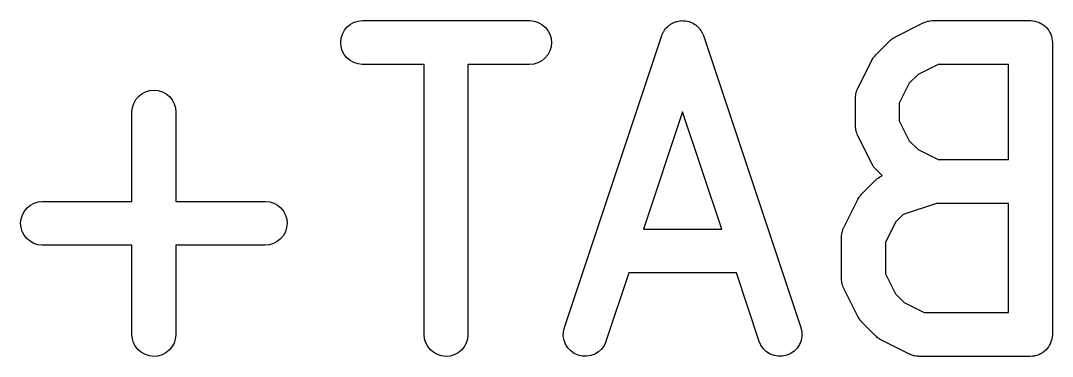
# Model space of a CAD drawing. Extents: x 87.6 to 150, y -94.2 to -68.3.
# Drawn here: x 87.734 to 91.266, y -79.827 to -78.677 of the extents above; entities that cross this region are included whole.
import ezdxf

# ---------------------------------------------------------------- set-up
doc = ezdxf.new("R2010")
doc.units = 0
doc.layers.add('BLACK', color=7, linetype='CONTINUOUS')

msp = doc.modelspace()

# ---------------------------------------------------------------- linework, layer by layer
at = {"layer": 'BLACK', "linetype": 'CONTINUOUS'}
for p, q in [((88.8426, -78.7104), (88.8519, -78.6992)), ((88.8519, -78.6992), (88.8633, -78.6899)), ((88.8633, -78.6899), (88.8762, -78.683)), ((88.8762, -78.683), (88.8902, -78.6788)), ((88.8902, -78.6788), (88.9048, -78.6774)), ((88.9048, -78.6774), (89.4762, -78.6774)), ((89.4762, -78.6774), (89.4772, -78.6774)), ((89.4772, -78.6774), (89.4918, -78.679)), ((89.4918, -78.679), (89.5057, -78.6834)), ((89.5057, -78.6834), (89.5186, -78.6905)), ((89.5186, -78.6905), (89.5298, -78.6999)), ((89.5298, -78.6999), (89.5389, -78.7113)), ((89.9384, -78.7102), (89.9412, -78.7058)), ((89.9412, -78.7058), (89.9427, -78.7043)), ((89.9427, -78.7043), (89.9439, -78.7026)), ((89.9439, -78.7026), (89.9478, -78.699)), ((89.9478, -78.699), (89.9514, -78.6953)), ((89.9514, -78.6953), (89.9531, -78.6941)), ((89.9531, -78.6941), (89.9547, -78.6926)), ((89.9547, -78.6926), (89.9591, -78.6899)), ((89.9591, -78.6899), (89.9634, -78.6869)), ((89.9634, -78.6869), (89.9653, -78.6861)), ((89.9653, -78.6861), (89.9672, -78.685)), ((89.9672, -78.685), (89.972, -78.6831)), ((89.972, -78.6831), (89.9768, -78.6811)), ((89.9768, -78.6811), (89.9789, -78.6806)), ((89.9789, -78.6806), (89.9809, -78.6799)), ((89.9809, -78.6799), (89.986, -78.679)), ((89.986, -78.679), (89.9911, -78.6779)), ((89.9911, -78.6779), (89.9932, -78.6779)), ((89.9932, -78.6779), (89.9953, -78.6775)), ((89.9953, -78.6775), (90.0005, -78.6777)), ((90.0005, -78.6777), (90.0057, -78.6776)), ((90.0057, -78.6776), (90.0078, -78.678)), ((90.0078, -78.678), (90.01, -78.678)), ((90.01, -78.678), (90.015, -78.6792)), ((90.015, -78.6792), (90.0201, -78.6801)), ((90.0201, -78.6801), (90.0221, -78.6809)), ((90.0221, -78.6809), (90.0242, -78.6814)), ((90.0242, -78.6814), (90.0289, -78.6835)), ((90.0289, -78.6835), (90.0338, -78.6854)), ((90.0338, -78.6854), (90.0356, -78.6866)), ((90.0356, -78.6866), (90.0375, -78.6875)), ((90.0375, -78.6875), (90.0418, -78.6905)), ((90.0418, -78.6905), (90.0461, -78.6933)), ((90.0461, -78.6933), (90.0477, -78.6947)), ((90.0477, -78.6947), (90.0494, -78.696)), ((90.0494, -78.696), (90.053, -78.6998)), ((90.053, -78.6998), (90.0567, -78.7033)), ((90.0567, -78.7033), (90.058, -78.7051)), ((90.058, -78.7051), (90.0594, -78.7067)), ((90.7284, -78.7329), (90.8236, -78.6853)), ((90.8236, -78.6853), (90.8245, -78.6848)), ((90.8245, -78.6848), (90.8266, -78.6841)), ((90.8266, -78.6841), (90.8286, -78.683)), ((90.8286, -78.683), (90.8335, -78.6816)), ((90.8335, -78.6816), (90.8383, -78.6798)), ((90.8383, -78.6798), (90.8405, -78.6794)), ((90.8405, -78.6794), (90.8426, -78.6788)), ((90.8426, -78.6788), (90.8477, -78.6783)), ((90.8477, -78.6783), (90.8527, -78.6775)), ((90.8527, -78.6775), (90.8549, -78.6776)), ((90.8549, -78.6776), (90.8571, -78.6774)), ((90.8571, -78.6774), (91.1905, -78.6774)), ((91.1905, -78.6774), (91.191, -78.6774)), ((91.191, -78.6774), (91.191, -78.6774)), ((91.191, -78.6774), (91.191, -78.6774)), ((91.191, -78.6774), (91.1915, -78.6774)), ((91.1915, -78.6774), (91.1986, -78.6782)), ((91.1986, -78.6782), (91.2056, -78.6789)), ((91.2056, -78.6789), (91.2058, -78.679)), ((91.2058, -78.679), (91.2061, -78.679)), ((91.2061, -78.679), (91.2128, -78.6811)), ((91.2128, -78.6811), (91.2195, -78.6832)), ((91.2195, -78.6832), (91.2198, -78.6834)), ((91.2198, -78.6834), (91.22, -78.6834)), ((91.22, -78.6834), (91.2262, -78.6869)), ((91.2262, -78.6869), (91.2324, -78.6902)), ((91.2324, -78.6902), (91.2326, -78.6904)), ((91.2326, -78.6904), (91.2328, -78.6905)), ((91.2328, -78.6905), (91.2383, -78.695)), ((91.2383, -78.695), (91.2437, -78.6995)), ((91.2437, -78.6995), (91.2439, -78.6997)), ((91.2439, -78.6997), (91.2441, -78.6999)), ((91.2441, -78.6999), (91.2485, -78.7054)), ((91.2485, -78.7054), (91.2529, -78.7109)), ((88.8298, -78.7519), (88.8313, -78.7373)), ((88.8313, -78.7373), (88.8356, -78.7233)), ((88.8356, -78.7233), (88.8426, -78.7104)), ((89.5389, -78.7113), (89.5457, -78.7243)), ((89.5457, -78.7243), (89.5499, -78.7383)), ((89.5499, -78.7383), (89.5512, -78.7529)), ((89.5955, -79.7287), (89.9288, -78.7287)), ((89.9288, -78.7287), (89.9292, -78.7277)), ((89.9292, -78.7277), (89.9314, -78.723)), ((89.9314, -78.723), (89.9333, -78.7181)), ((89.9333, -78.7181), (89.9344, -78.7163)), ((89.9344, -78.7163), (89.9353, -78.7144)), ((89.9353, -78.7144), (89.9384, -78.7102)), ((90.0594, -78.7067), (90.0622, -78.711)), ((90.0622, -78.711), (90.0652, -78.7153)), ((90.0652, -78.7153), (90.0661, -78.7173)), ((90.0661, -78.7173), (90.0672, -78.7191)), ((90.0672, -78.7191), (90.069, -78.7239)), ((90.069, -78.7239), (90.0712, -78.7287)), ((90.0712, -78.7287), (90.4045, -79.7287)), ((90.7129, -78.7436), (90.716, -78.7407)), ((90.716, -78.7407), (90.7186, -78.739)), ((90.7186, -78.739), (90.7211, -78.7371)), ((90.7211, -78.7371), (90.7248, -78.7352)), ((90.7248, -78.7352), (90.7284, -78.7329)), ((91.2529, -78.7109), (91.2531, -78.7111)), ((91.2531, -78.7111), (91.2532, -78.7113)), ((91.2532, -78.7113), (91.2565, -78.7176)), ((91.2565, -78.7176), (91.2598, -78.7238)), ((91.2598, -78.7238), (91.2599, -78.7241)), ((91.2599, -78.7241), (91.26, -78.7243)), ((91.26, -78.7243), (91.262, -78.7311)), ((91.262, -78.7311), (91.264, -78.7378)), ((91.264, -78.7378), (91.2641, -78.7381)), ((91.2641, -78.7381), (91.2641, -78.7383)), ((91.2641, -78.7383), (91.2648, -78.7454)), ((88.8311, -78.7664), (88.8298, -78.7519)), ((88.8352, -78.7805), (88.8311, -78.7664)), ((89.5497, -78.7675), (89.5453, -78.7814)), ((89.5512, -78.7529), (89.5497, -78.7675)), ((90.6613, -78.7946), (90.7089, -78.747)), ((90.7089, -78.747), (90.7096, -78.7462)), ((90.7096, -78.7462), (90.7129, -78.7436)), ((91.2648, -78.7454), (91.2655, -78.7524)), ((91.2655, -78.7524), (91.2655, -79.7524)), ((88.842, -78.7934), (88.8352, -78.7805)), ((88.8512, -78.8049), (88.842, -78.7934)), ((88.8624, -78.8143), (88.8512, -78.8049)), ((89.529, -78.8056), (89.5177, -78.8148)), ((89.5384, -78.7943), (89.529, -78.8056)), ((89.5453, -78.7814), (89.5384, -78.7943)), ((90.6477, -78.8131), (90.65, -78.8096)), ((90.65, -78.8096), (90.652, -78.8059)), ((90.652, -78.8059), (90.6539, -78.8035)), ((90.6539, -78.8035), (90.6556, -78.8009)), ((90.6556, -78.8009), (90.6586, -78.7978)), ((90.6586, -78.7978), (90.6613, -78.7946)), ((88.8752, -78.8213), (88.8624, -78.8143)), ((88.8892, -78.8257), (88.8752, -78.8213)), ((88.9037, -78.8274), (88.8892, -78.8257)), ((88.9048, -78.8274), (88.9037, -78.8274)), ((89.1155, -78.8274), (88.9048, -78.8274)), ((89.1155, -79.7524), (89.1155, -78.8274)), ((89.4762, -78.8274), (89.2655, -78.8274)), ((89.2655, -78.8274), (89.2655, -79.7524)), ((89.4908, -78.826), (89.4762, -78.8274)), ((89.5048, -78.8217), (89.4908, -78.826)), ((89.5177, -78.8148), (89.5048, -78.8217)), ((90.5996, -78.9093), (90.6472, -78.8141)), ((90.6472, -78.8141), (90.6477, -78.8131)), ((90.8748, -78.8274), (90.8063, -78.8616)), ((91.1155, -78.8274), (90.8748, -78.8274)), ((91.1155, -79.1536), (91.1155, -78.8274)), ((90.8063, -78.8616), (90.7759, -78.892)), ((88.1624, -78.9209), (88.1764, -78.9168)), ((88.1764, -78.9168), (88.191, -78.9155)), ((88.191, -78.9155), (88.2056, -78.917)), ((88.2056, -78.917), (88.2195, -78.9213)), ((90.5962, -78.9182), (90.5977, -78.9133)), ((90.5977, -78.9133), (90.5988, -78.9114)), ((90.5988, -78.9114), (90.5996, -78.9093)), ((90.7759, -78.892), (90.7417, -78.9606)), ((88.1215, -78.9609), (88.1286, -78.9481)), ((88.1286, -78.9481), (88.138, -78.9369)), ((88.138, -78.9369), (88.1494, -78.9277)), ((88.1494, -78.9277), (88.1624, -78.9209)), ((88.2195, -78.9213), (88.2324, -78.9283)), ((88.2324, -78.9283), (88.2437, -78.9376)), ((88.2437, -78.9376), (88.2529, -78.949)), ((88.2529, -78.949), (88.2598, -78.9619)), ((90.5917, -78.9418), (90.5919, -78.9396)), ((90.5917, -78.9429), (90.5917, -78.9418)), ((90.5917, -79.0381), (90.5917, -78.9429)), ((90.5919, -78.9374), (90.5927, -78.9324)), ((90.5919, -78.9396), (90.5919, -78.9374)), ((90.5927, -78.9324), (90.5933, -78.9273)), ((90.5933, -78.9273), (90.594, -78.9252)), ((90.594, -78.9252), (90.5943, -78.923)), ((90.5943, -78.923), (90.5962, -78.9182)), ((88.1155, -78.9894), (88.1171, -78.9749)), ((88.1171, -78.9749), (88.1215, -78.9609)), ((88.2598, -78.9619), (88.264, -78.9759)), ((88.264, -78.9759), (88.2655, -78.9905)), ((90.7417, -78.9606), (90.7417, -79.0204)), ((88.1155, -78.9905), (88.1155, -78.9894)), ((88.1155, -79.2964), (88.1155, -78.9905)), ((88.2655, -78.9905), (88.2655, -79.2964)), ((90, -78.9895), (89.866, -79.3917)), ((90.134, -79.3917), (90, -78.9895)), ((90.7417, -79.0204), (90.7759, -79.0889)), ((90.5919, -79.0403), (90.5917, -79.0381)), ((90.5918, -79.0425), (90.5919, -79.0403)), ((90.5926, -79.0476), (90.5918, -79.0425)), ((90.5931, -79.0527), (90.5926, -79.0476)), ((90.5937, -79.0548), (90.5931, -79.0527)), ((90.5941, -79.057), (90.5937, -79.0548)), ((90.5958, -79.0618), (90.5941, -79.057)), ((90.5973, -79.0667), (90.5958, -79.0618)), ((90.5984, -79.0686), (90.5973, -79.0667)), ((90.5991, -79.0707), (90.5984, -79.0686)), ((90.5996, -79.0716), (90.5991, -79.0707)), ((90.6472, -79.1669), (90.5996, -79.0716)), ((90.7759, -79.0889), (90.8063, -79.1193)), ((90.8063, -79.1193), (90.8748, -79.1536)), ((90.8748, -79.1536), (91.1155, -79.1536)), ((90.6494, -79.1704), (90.6472, -79.1669)), ((90.6514, -79.1742), (90.6494, -79.1704)), ((90.6533, -79.1766), (90.6514, -79.1742)), ((90.655, -79.1793), (90.6533, -79.1766)), ((90.6579, -79.1823), (90.655, -79.1793)), ((90.6605, -79.1856), (90.6579, -79.1823)), ((90.6613, -79.1864), (90.6605, -79.1856)), ((90.6831, -79.2083), (90.6613, -79.1864)), ((90.6136, -79.2708), (90.6613, -79.2232)), ((90.6613, -79.2232), (90.662, -79.2224)), ((90.662, -79.2224), (90.6637, -79.221)), ((90.6637, -79.221), (90.6652, -79.2194)), ((90.6652, -79.2194), (90.6694, -79.2165)), ((90.6694, -79.2165), (90.6734, -79.2133)), ((90.6734, -79.2133), (90.6754, -79.2123)), ((90.6754, -79.2123), (90.6772, -79.211)), ((90.6772, -79.211), (90.6819, -79.2089)), ((90.6819, -79.2089), (90.6831, -79.2083)), ((90.611, -79.274), (90.6136, -79.2708)), ((87.768, -79.309), (87.7809, -79.3021)), ((87.7809, -79.3021), (87.795, -79.2979)), ((87.795, -79.2979), (87.8095, -79.2964)), ((87.8095, -79.2964), (88.1155, -79.2964)), ((88.2655, -79.2964), (88.5714, -79.2964)), ((88.5714, -79.2964), (88.5725, -79.2964)), ((88.5725, -79.2964), (88.587, -79.2981)), ((88.587, -79.2981), (88.601, -79.3025)), ((88.601, -79.3025), (88.6138, -79.3095)), ((90.552, -79.3855), (90.5996, -79.2903)), ((90.5996, -79.2903), (90.6001, -79.2893)), ((90.6001, -79.2893), (90.6024, -79.2858)), ((90.6024, -79.2858), (90.6043, -79.2821)), ((90.6043, -79.2821), (90.6063, -79.2797)), ((90.6063, -79.2797), (90.608, -79.2771)), ((90.608, -79.2771), (90.611, -79.274)), ((90.8693, -79.3036), (90.7548, -79.3417)), ((91.1155, -79.3036), (90.8693, -79.3036)), ((91.1155, -79.6774), (91.1155, -79.3036)), ((87.7404, -79.3424), (87.7473, -79.3295)), ((87.7473, -79.3295), (87.7567, -79.3182)), ((87.7567, -79.3182), (87.768, -79.309)), ((88.6138, -79.3095), (88.625, -79.319)), ((88.625, -79.319), (88.6342, -79.3304)), ((88.6342, -79.3304), (88.641, -79.3433)), ((87.7345, -79.3709), (87.7361, -79.3563)), ((87.7359, -79.3855), (87.7345, -79.3709)), ((87.7361, -79.3563), (87.7404, -79.3424)), ((88.641, -79.3433), (88.6451, -79.3574)), ((88.6464, -79.372), (88.6449, -79.3865)), ((88.6451, -79.3574), (88.6464, -79.372)), ((90.7283, -79.3682), (90.694, -79.4368)), ((90.7548, -79.3417), (90.7283, -79.3682)), ((87.74, -79.3995), (87.7359, -79.3855)), ((87.7468, -79.4125), (87.74, -79.3995)), ((88.6406, -79.4005), (88.6336, -79.4134)), ((88.6449, -79.3865), (88.6406, -79.4005)), ((89.866, -79.3917), (90.134, -79.3917)), ((90.5442, -79.4136), (90.5451, -79.4085)), ((90.5451, -79.4085), (90.5457, -79.4035)), ((90.5457, -79.4035), (90.5464, -79.4014)), ((90.5464, -79.4014), (90.5467, -79.3992)), ((90.5467, -79.3992), (90.5486, -79.3944)), ((90.5486, -79.3944), (90.5501, -79.3895)), ((90.5501, -79.3895), (90.5512, -79.3876)), ((90.5512, -79.3876), (90.552, -79.3855)), ((87.7559, -79.4239), (87.7468, -79.4125)), ((87.7672, -79.4333), (87.7559, -79.4239)), ((87.78, -79.4404), (87.7672, -79.4333)), ((87.7939, -79.4448), (87.78, -79.4404)), ((87.8085, -79.4464), (87.7939, -79.4448)), ((87.8095, -79.4464), (87.8085, -79.4464)), ((88.1155, -79.4464), (87.8095, -79.4464)), ((88.1155, -79.7524), (88.1155, -79.4464)), ((88.5714, -79.4464), (88.2655, -79.4464)), ((88.2655, -79.4464), (88.2655, -79.7524)), ((88.586, -79.445), (88.5714, -79.4464)), ((88.6, -79.4408), (88.586, -79.445)), ((88.6129, -79.4339), (88.6, -79.4408)), ((88.6243, -79.4246), (88.6129, -79.4339)), ((88.6336, -79.4134), (88.6243, -79.4246)), ((90.544, -79.419), (90.5441, -79.418)), ((90.544, -79.5619), (90.544, -79.419)), ((90.5441, -79.418), (90.5443, -79.4158)), ((90.5443, -79.4158), (90.5442, -79.4136)), ((90.694, -79.4368), (90.694, -79.5442)), ((89.816, -79.5417), (89.7378, -79.7761)), ((90.184, -79.5417), (89.816, -79.5417)), ((90.2622, -79.7761), (90.184, -79.5417)), ((90.694, -79.5442), (90.7283, -79.6127)), ((90.5443, -79.5641), (90.544, -79.5619)), ((90.5442, -79.5663), (90.5443, -79.5641)), ((90.545, -79.5714), (90.5442, -79.5663)), ((90.5455, -79.5765), (90.545, -79.5714)), ((90.5461, -79.5786), (90.5455, -79.5765)), ((90.5465, -79.5808), (90.5461, -79.5786)), ((90.5482, -79.5856), (90.5465, -79.5808)), ((90.5497, -79.5905), (90.5482, -79.5856)), ((90.5507, -79.5924), (90.5497, -79.5905)), ((90.5515, -79.5945), (90.5507, -79.5924)), ((90.552, -79.5954), (90.5515, -79.5945)), ((90.5996, -79.6907), (90.552, -79.5954)), ((90.7283, -79.6127), (90.7587, -79.6431)), ((90.7587, -79.6431), (90.8272, -79.6774)), ((90.6018, -79.6943), (90.5996, -79.6907)), ((90.6038, -79.698), (90.6018, -79.6943)), ((90.8272, -79.6774), (91.1155, -79.6774)), ((89.5923, -79.7429), (89.5955, -79.7287)), ((90.4045, -79.7287), (90.4048, -79.7297)), ((90.4048, -79.7297), (90.4079, -79.744)), ((90.6057, -79.7004), (90.6038, -79.698)), ((90.6074, -79.7031), (90.6057, -79.7004)), ((90.6103, -79.7061), (90.6074, -79.7031)), ((90.6129, -79.7094), (90.6103, -79.7061)), ((90.6136, -79.7102), (90.6129, -79.7094)), ((90.6613, -79.7578), (90.6136, -79.7102)), ((88.1169, -79.7669), (88.1155, -79.7524)), ((88.2655, -79.7534), (88.2638, -79.768)), ((88.2655, -79.7524), (88.2655, -79.7534)), ((89.1169, -79.7669), (89.1155, -79.7524)), ((89.2655, -79.7534), (89.2638, -79.768)), ((89.2655, -79.7524), (89.2655, -79.7534)), ((89.5918, -79.7576), (89.5923, -79.7429)), ((89.5943, -79.772), (89.5918, -79.7576)), ((90.4081, -79.7586), (90.4054, -79.773)), ((90.4079, -79.744), (90.4081, -79.7586)), ((90.6645, -79.7605), (90.6613, -79.7578)), ((90.6675, -79.7634), (90.6645, -79.7605)), ((90.6702, -79.7651), (90.6675, -79.7634)), ((90.6726, -79.7671), (90.6702, -79.7651)), ((91.2647, -79.7605), (91.2639, -79.7675)), ((91.2655, -79.7534), (91.2647, -79.7605)), ((91.2655, -79.7524), (91.2655, -79.7529)), ((91.2655, -79.7529), (91.2655, -79.7529)), ((91.2655, -79.7529), (91.2655, -79.7529)), ((91.2655, -79.7529), (91.2655, -79.7534)), ((88.1211, -79.781), (88.1169, -79.7669)), ((88.128, -79.7939), (88.1211, -79.781)), ((88.1373, -79.8052), (88.128, -79.7939)), ((88.2524, -79.7948), (88.243, -79.806)), ((88.2594, -79.7819), (88.2524, -79.7948)), ((88.2638, -79.768), (88.2594, -79.7819)), ((89.1211, -79.781), (89.1169, -79.7669)), ((89.128, -79.7939), (89.1211, -79.781)), ((89.1373, -79.8052), (89.128, -79.7939)), ((89.2524, -79.7948), (89.243, -79.806)), ((89.2594, -79.7819), (89.2524, -79.7948)), ((89.2638, -79.768), (89.2594, -79.7819)), ((89.5995, -79.7857), (89.5943, -79.772)), ((89.6072, -79.7981), (89.5995, -79.7857)), ((89.6172, -79.8088), (89.6072, -79.7981)), ((89.7313, -79.7904), (89.7227, -79.8022)), ((89.7375, -79.7771), (89.7313, -79.7904)), ((89.7378, -79.7761), (89.7375, -79.7771)), ((90.2681, -79.7895), (90.2622, -79.7761)), ((90.2766, -79.8014), (90.2681, -79.7895)), ((90.3921, -79.7989), (90.382, -79.8095)), ((90.4001, -79.7866), (90.3921, -79.7989)), ((90.4054, -79.773), (90.4001, -79.7866)), ((90.6763, -79.7691), (90.6726, -79.7671)), ((90.6798, -79.7714), (90.6763, -79.7691)), ((90.6807, -79.7718), (90.6798, -79.7714)), ((90.776, -79.8195), (90.6807, -79.7718)), ((91.2478, -79.8002), (91.2433, -79.8056)), ((91.2524, -79.7948), (91.2478, -79.8002)), ((91.2525, -79.7945), (91.2524, -79.7948)), ((91.2527, -79.7943), (91.2525, -79.7945)), ((91.256, -79.7881), (91.2527, -79.7943)), ((91.2594, -79.7819), (91.256, -79.7881)), ((91.2595, -79.7817), (91.2594, -79.7819)), ((91.2596, -79.7814), (91.2595, -79.7817)), ((91.2617, -79.7747), (91.2596, -79.7814)), ((91.2638, -79.768), (91.2617, -79.7747)), ((91.2639, -79.7677), (91.2638, -79.768)), ((91.2639, -79.7675), (91.2639, -79.7677)), ((88.1485, -79.8146), (88.1373, -79.8052)), ((88.1614, -79.8215), (88.1485, -79.8146)), ((88.1754, -79.8258), (88.1614, -79.8215)), ((88.19, -79.8274), (88.1754, -79.8258)), ((88.2045, -79.8261), (88.19, -79.8274)), ((88.2186, -79.8219), (88.2045, -79.8261)), ((88.2315, -79.8151), (88.2186, -79.8219)), ((88.243, -79.806), (88.2315, -79.8151)), ((89.1485, -79.8146), (89.1373, -79.8052)), ((89.1614, -79.8215), (89.1485, -79.8146)), ((89.1754, -79.8258), (89.1614, -79.8215)), ((89.19, -79.8274), (89.1754, -79.8258)), ((89.2045, -79.8261), (89.19, -79.8274)), ((89.2186, -79.8219), (89.2045, -79.8261)), ((89.2315, -79.8151), (89.2186, -79.8219)), ((89.243, -79.806), (89.2315, -79.8151)), ((89.6291, -79.8173), (89.6172, -79.8088)), ((89.6425, -79.8234), (89.6291, -79.8173)), ((89.6567, -79.8267), (89.6425, -79.8234)), ((89.6713, -79.8272), (89.6567, -79.8267)), ((89.6858, -79.8249), (89.6713, -79.8272)), ((89.6995, -79.8198), (89.6858, -79.8249)), ((89.712, -79.8121), (89.6995, -79.8198)), ((89.7227, -79.8022), (89.712, -79.8121)), ((90.2872, -79.8115), (90.2766, -79.8014)), ((90.2996, -79.8193), (90.2872, -79.8115)), ((90.3132, -79.8246), (90.2996, -79.8193)), ((90.3276, -79.8272), (90.3132, -79.8246)), ((90.3423, -79.8268), (90.3276, -79.8272)), ((90.3566, -79.8237), (90.3423, -79.8268)), ((90.37, -79.8178), (90.3566, -79.8237)), ((90.382, -79.8095), (90.37, -79.8178)), ((90.778, -79.8203), (90.776, -79.8195)), ((90.78, -79.8213), (90.778, -79.8203)), ((90.7849, -79.8229), (90.78, -79.8213)), ((90.7896, -79.8247), (90.7849, -79.8229)), ((90.7918, -79.8251), (90.7896, -79.8247)), ((90.7939, -79.8257), (90.7918, -79.8251)), ((90.799, -79.8263), (90.7939, -79.8257)), ((90.8041, -79.8272), (90.799, -79.8263)), ((90.8063, -79.8271), (90.8041, -79.8272)), ((90.8085, -79.8274), (90.8063, -79.8271)), ((90.8095, -79.8274), (90.8085, -79.8274)), ((91.1905, -79.8274), (90.8095, -79.8274)), ((91.1975, -79.8267), (91.1905, -79.8274)), ((91.2045, -79.8261), (91.1975, -79.8267)), ((91.2048, -79.826), (91.2045, -79.8261)), ((91.205, -79.826), (91.2048, -79.826)), ((91.2118, -79.8239), (91.205, -79.826)), ((91.2186, -79.8219), (91.2118, -79.8239)), ((91.2188, -79.8218), (91.2186, -79.8219)), ((91.2191, -79.8217), (91.2188, -79.8218)), ((91.2253, -79.8184), (91.2191, -79.8217)), ((91.2315, -79.8151), (91.2253, -79.8184)), ((91.2317, -79.815), (91.2315, -79.8151)), ((91.232, -79.8148), (91.2317, -79.815)), ((91.2375, -79.8104), (91.232, -79.8148)), ((91.243, -79.806), (91.2375, -79.8104)), ((91.2431, -79.8058), (91.243, -79.806)), ((91.2433, -79.8056), (91.2431, -79.8058))]:
    msp.add_line(p, q, dxfattribs=at)

doc.saveas('drawing.dxf')
